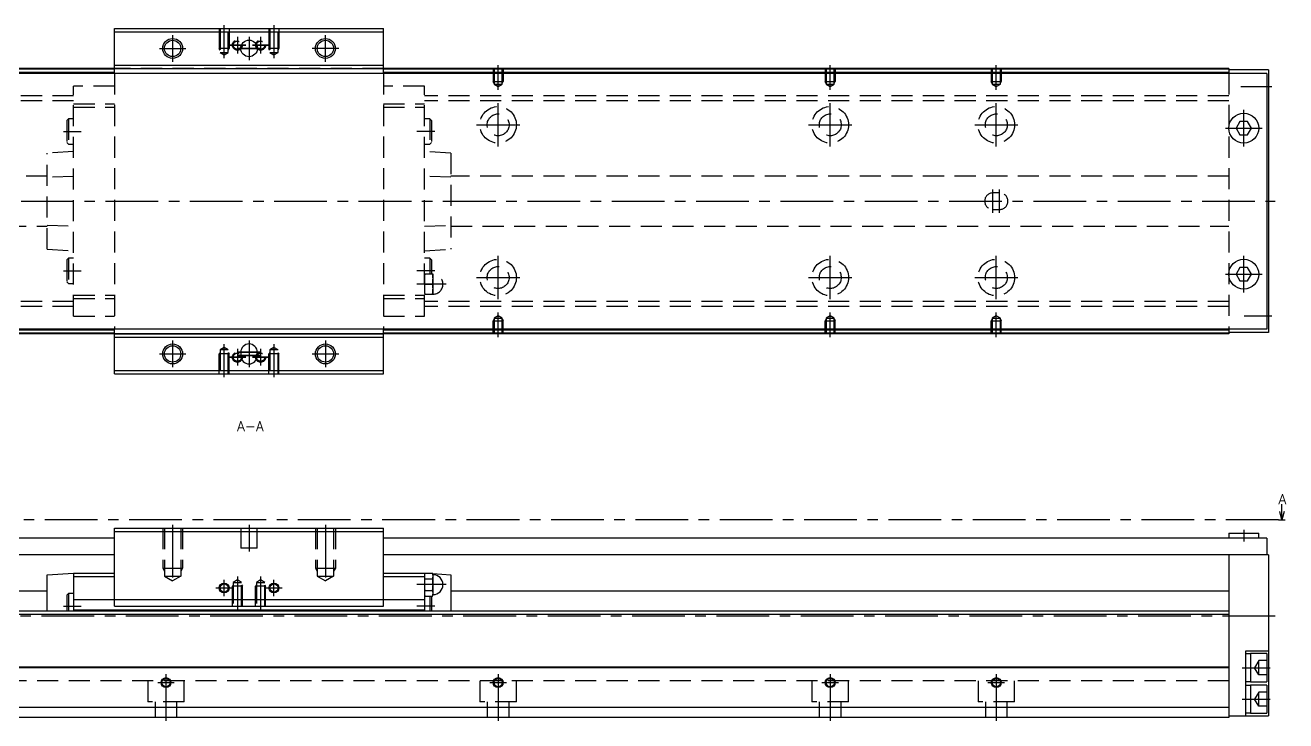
# Model space of a CAD drawing. Extents: x -2 to 986, y -8 to 353.
# Drawn here: x 606.3 to 985.8, y 9 to 218.5 of the extents above; entities that cross this region are included whole.
import ezdxf

# ---------------------------------------------------------------- set-up
doc = ezdxf.new("R2010")
doc.units = 0
doc.header["$LTSCALE"] = 0.5
doc.linetypes.add('CENTER', pattern=[50.8, 31.75, -6.35, 6.35, -6.35])
doc.linetypes.add('DASHED', pattern=[19.05, 12.7, -6.35])
for name, color, linetype in [('MSM_CENTER', 1, 'CENTER'), ('MSM_CONTINUOUS', 7, 'CONTINUOUS'), ('MSM_DASHED', 4, 'DASHED'), ('MSM_NARROW', 5, 'CONTINUOUS'), ('MSM_PART_NUMBER', 7, 'CONTINUOUS')]:
    doc.layers.add(name, color=color, linetype=linetype)
doc.styles.get("Standard").update_dxf_attribs({"font": 'txt.shx', "height": 3, "bigfont": 'bigfont.shx'})

msp = doc.modelspace()

# ---------------------------------------------------------------- linework, layer by layer
at = {"layer": 'MSM_CENTER'}
for p, q in [((666.17, 208.59), (666.17, 218.5)), ((681.17, 218.5), (681.17, 208.59)), ((650.67, 215.5), (650.67, 207.5)), ((670.17, 215), (670.17, 210)), ((673.67, 215), (673.67, 208)), ((677.17, 215), (677.17, 210)), ((696.67, 207.5), (696.67, 215.5)), ((646.67, 211.5), (654.67, 211.5)), ((672.67, 212.5), (667.67, 212.5)), ((667.67, 212.5), (672.67, 212.5)), ((677.17, 211.5), (670.17, 211.5)), ((670.17, 211.5), (677.17, 211.5)), ((679.67, 212.5), (674.67, 212.5)), ((674.67, 212.5), (679.67, 212.5)), ((700.67, 211.5), (692.67, 211.5)), ((748.67, 198.99), (748.67, 206.5)), ((848.67, 198.99), (848.67, 206.5)), ((898.67, 198.99), (898.67, 206.5)), ((972.34, 200), (981.67, 200)), ((748.67, 182), (748.67, 195)), ((848.67, 182), (848.67, 195)), ((898.67, 182), (898.67, 195)), ((973.17, 182), (973.17, 193)), ((617.77, 186.5), (623.17, 186.5)), ((729.57, 186.5), (724.17, 186.5)), ((742.17, 188.5), (755.17, 188.5)), ((842.17, 188.5), (855.17, 188.5)), ((892.17, 188.5), (905.17, 188.5)), ((967.67, 187.5), (978.67, 187.5)), ((897.67, 162), (897.67, 169)), ((899.67, 162), (899.67, 169)), ((325.67, 165.5), (982.67, 165.5)), ((748.67, 136), (748.67, 149)), ((848.67, 136), (848.67, 149)), ((898.67, 136), (898.67, 149)), ((973.17, 138), (973.17, 149)), ((617.77, 144.5), (623.17, 144.5)), ((729.57, 144.5), (724.17, 144.5)), ((733.07, 140.5), (724.17, 140.5)), ((742.17, 142.5), (755.17, 142.5)), ((842.17, 142.5), (855.17, 142.5)), ((892.17, 142.5), (905.17, 142.5)), ((967.67, 143.5), (978.67, 143.5)), ((748.67, 124.5), (748.67, 132.01)), ((848.67, 124.5), (848.67, 132.01)), ((898.67, 124.5), (898.67, 132.01)), ((973.34, 131), (981.67, 131)), ((650.67, 123.5), (650.67, 115.5)), ((666.17, 112.5), (666.17, 122.41)), ((673.67, 123.5), (673.67, 115.5)), ((681.17, 122.41), (681.17, 112.5)), ((696.67, 123.5), (696.67, 115.5)), ((646.67, 119.5), (654.67, 119.5)), ((672.67, 118.5), (667.67, 118.5)), ((667.67, 118.5), (672.67, 118.5)), ((670.17, 121), (670.17, 116)), ((677.17, 120), (670.17, 120)), ((670.17, 120), (677.17, 120)), ((677.17, 119), (670.17, 119)), ((670.17, 119), (677.17, 119)), ((679.67, 118.5), (674.67, 118.5)), ((674.67, 118.5), (679.67, 118.5)), ((677.17, 121), (677.17, 116)), ((692.67, 119.5), (700.67, 119.5)), ((983.67, 69.5), (320.67, 69.5)), ((650.67, 68), (650.67, 50.18)), ((673.67, 68), (673.67, 60)), ((696.67, 68), (696.67, 50.18)), ((973.17, 66.5), (973.17, 63)), ((666.17, 46.5), (666.17, 51.5)), ((670.17, 52.41), (670.17, 42.5)), ((677.17, 52.41), (677.17, 42.5)), ((681.17, 46.5), (681.17, 51.5)), ((733.07, 50), (724.17, 50)), ((663.67, 49), (668.67, 49)), ((678.67, 49), (683.67, 49)), ((617.77, 43.5), (623.17, 43.5)), ((729.57, 43.5), (724.17, 43.5)), ((982.67, 40.5), (325.67, 40.5)), ((648.67, 23), (648.67, 9)), ((748.67, 23), (748.67, 9)), ((848.67, 23), (848.67, 9)), ((898.67, 23), (898.67, 9)), ((972.67, 25), (981.17, 25)), ((646.17, 20.5), (651.17, 20.5)), ((746.17, 20.5), (751.17, 20.5)), ((846.17, 20.5), (851.17, 20.5)), ((896.17, 20.5), (901.17, 20.5)), ((972.67, 15.5), (981.17, 15.5))]:
    msp.add_line(p, q, dxfattribs=at)
at = {"layer": 'MSM_CONTINUOUS'}
for p, q in [((633.17, 204), (633.17, 217.5)), ((633.17, 217.5), (714.17, 217.5)), ((633.17, 216.5), (714.17, 216.5)), ((714.17, 204), (714.17, 217.5)), ((633.17, 205.5), (378.67, 205.5)), ((633.17, 205.3), (378.67, 205.3)), ((633.17, 206.5), (714.17, 206.5)), ((633.17, 205.5), (714.17, 205.5)), ((968.67, 205.5), (714.17, 205.5)), ((968.67, 205.3), (714.17, 205.3)), ((968.67, 205.5), (968.67, 204)), ((980.67, 205.1), (968.67, 205.1)), ((980.67, 205.1), (980.67, 125.9)), ((980.17, 204), (365.17, 204)), ((633.17, 204.3), (378.67, 204.3)), ((968.67, 204.3), (714.17, 204.3)), ((980.17, 204), (980.17, 127)), ((972.01, 189.5), (970.86, 187.5)), ((970.86, 187.5), (972.01, 185.5)), ((974.32, 189.5), (972.01, 189.5)), ((975.48, 187.5), (974.32, 189.5)), ((974.32, 185.5), (975.48, 187.5)), ((972.01, 185.5), (974.32, 185.5)), ((972.01, 145.5), (970.86, 143.5)), ((974.32, 145.5), (972.01, 145.5)), ((975.48, 143.5), (974.32, 145.5)), ((970.86, 143.5), (972.01, 141.5)), ((972.01, 141.5), (974.32, 141.5)), ((974.32, 141.5), (975.48, 143.5)), ((980.17, 127), (365.17, 127)), ((633.17, 126.7), (378.67, 126.7)), ((633.17, 125.7), (378.67, 125.7)), ((968.67, 125.5), (378.67, 125.5)), ((633.17, 113.5), (633.17, 127)), ((633.17, 125.5), (714.17, 125.5)), ((714.17, 113.5), (714.17, 127)), ((968.67, 126.7), (714.17, 126.7)), ((968.67, 125.7), (714.17, 125.7)), ((968.67, 127), (968.67, 125.5)), ((980.67, 125.9), (968.67, 125.9)), ((633.17, 124.5), (714.17, 124.5)), ((671.17, 120), (671.17, 119)), ((676.17, 119), (676.17, 120)), ((633.17, 114.5), (714.17, 114.5)), ((633.17, 113.5), (714.17, 113.5)), ((984.67, 69.5), (984.67, 74.23)), ((983.67, 69.5), (985.67, 69.5)), ((984.67, 69.5), (984, 72)), ((985.34, 72), (984.67, 69.5)), ((633.17, 67), (714.17, 67)), ((633.17, 43.5), (633.17, 67)), ((633.17, 66), (714.17, 66)), ((714.17, 43.5), (714.17, 67)), ((968.67, 65.5), (968.67, 64)), ((968.67, 65.5), (977.67, 65.5)), ((977.67, 64), (977.67, 65.5)), ((633.17, 64), (365.17, 64)), ((980.17, 64), (714.17, 64)), ((980.17, 64), (980.17, 59)), ((633.17, 59), (364.17, 59)), ((980.67, 59), (714.17, 59)), ((968.67, 59), (968.67, 10)), ((980.67, 59), (980.67, 10.5)), ((612.87, 53), (620.87, 53.5)), ((620.87, 53.5), (633.17, 53.5)), ((620.87, 53.5), (620.87, 42)), ((714.17, 53.5), (726.47, 53.5)), ((726.47, 53.5), (727.04, 53.46)), ((726.47, 53.5), (726.47, 42)), ((726.59, 53.46), (726.47, 53)), ((726.59, 53.46), (728.94, 53.46)), ((729.07, 53), (728.94, 53.46)), ((728.97, 53.34), (734.47, 53)), ((612.87, 42), (612.87, 53)), ((620.87, 52.5), (633.17, 52.5)), ((714.17, 52.5), (726.47, 52.5)), ((726.47, 52.41), (726.47, 52.6)), ((726.59, 51.73), (728.94, 51.73)), ((729.07, 47), (729.07, 53)), ((734.47, 53), (734.47, 42)), ((612.87, 48), (390.67, 48)), ((619.27, 47.3), (618.77, 46.8)), ((618.77, 46.8), (618.77, 42)), ((620.87, 47.3), (619.27, 47.3)), ((619.27, 47.3), (619.27, 42)), ((726.47, 47), (726.59, 46.54)), ((726.59, 48.27), (728.94, 48.27)), ((726.59, 46.54), (728.94, 46.54)), ((728.07, 46.54), (728.07, 42)), ((728.57, 46.54), (728.57, 42)), ((728.94, 46.54), (729.07, 47)), ((968.67, 48), (734.47, 48)), ((968.67, 42), (378.67, 42)), ((620.87, 45.5), (726.47, 45.5)), ((620.87, 42.4), (726.47, 42.4)), ((633.17, 43.5), (714.17, 43.5)), ((968.67, 41), (378.67, 41)), ((973.67, 30), (973.67, 10.5)), ((980.67, 30), (973.67, 30)), ((975.17, 29.15), (973.67, 29.15)), ((980.17, 29.25), (975.17, 29.25)), ((975.17, 29.25), (975.17, 20.75)), ((980.17, 29.25), (980.17, 20.75)), ((968.67, 25.2), (378.67, 25.2)), ((968.67, 25), (378.67, 25)), ((973.67, 20.85), (975.17, 20.85)), ((975.17, 19.65), (973.67, 19.65)), ((975.17, 20.75), (980.17, 20.75)), ((980.17, 19.75), (975.17, 19.75)), ((975.17, 19.75), (975.17, 11.25)), ((980.17, 19.75), (980.17, 11.25)), ((968.67, 13), (378.67, 13)), ((968.67, 10), (378.67, 10)), ((968.67, 10.5), (980.67, 10.5)), ((973.67, 11.35), (975.17, 11.35)), ((975.17, 11.25), (980.17, 11.25))]:
    msp.add_line(p, q, dxfattribs=at)
for centre, radius in [((650.67, 211.5), 2.46), ((673.67, 211.5), 2.5), ((696.67, 211.5), 2.46), ((973.17, 187.5), 4.5), ((973.17, 143.5), 4.5), ((650.67, 119.5), 2.46), ((696.67, 119.5), 2.46), ((666.17, 49), 1.23), ((681.17, 49), 1.23), ((648.67, 20.5), 1.23), ((748.67, 20.5), 1.23), ((848.67, 20.5), 1.23), ((898.67, 20.5), 1.23)]:
    msp.add_circle(centre, radius, dxfattribs=at)
for centre, radius, start, end in [((673.67, 120), 2.5, 0, 180), ((673.67, 119), 2.5, 180, 0), ((729.77, 52.57), 3.31, 164.2277, 179.4294), ((725.76, 52.56), 3.31, 0.5738, 15.7691), ((729.77, 52.63), 3.31, 180.5738, 195.7691), ((739.35, 49.95), 12.89, 172.0306, 179.7562), ((739.92, 50.1), 13.46, 180.407, 187.8062), ((725.76, 52.63), 3.31, 344.2277, 359.4294), ((716.17, 49.94), 12.89, 0.2452, 7.968), ((715.61, 50.1), 13.46, 352.1938, 359.593), ((729.07, 50), 3, 270, 90), ((729.77, 47.37), 3.31, 164.2277, 179.4294), ((729.77, 47.44), 3.31, 180.5738, 195.7691), ((725.76, 47.37), 3.31, 0.5738, 15.7691), ((725.76, 47.43), 3.31, 344.2277, 359.4294)]:
    msp.add_arc(centre, radius, start, end, dxfattribs=at)
at = {"layer": 'MSM_DASHED'}
for p, q in [((664.67, 217.5), (664.67, 211.5)), ((664.94, 217.5), (664.94, 210.3)), ((667.4, 210.3), (667.4, 217.5)), ((667.67, 217.5), (667.67, 211.5)), ((679.67, 217.5), (679.67, 211.5)), ((679.94, 217.5), (679.94, 210.3)), ((682.4, 210.3), (682.4, 217.5)), ((682.67, 217.5), (682.67, 211.5)), ((667.67, 211.5), (664.67, 211.5)), ((664.94, 211.03), (664.67, 211.5)), ((664.94, 210.3), (667.4, 210.3)), ((664.94, 210.3), (666.17, 209.59)), ((666.17, 209.59), (667.4, 210.3)), ((667.4, 211.03), (667.67, 211.5)), ((682.67, 211.5), (679.67, 211.5)), ((679.94, 211.03), (679.67, 211.5)), ((679.94, 210.3), (682.4, 210.3)), ((679.94, 210.3), (681.17, 209.59)), ((681.17, 209.59), (682.4, 210.3)), ((682.4, 211.03), (682.67, 211.5)), ((714.17, 205.5), (633.17, 205.5)), ((747.17, 205.5), (747.17, 201.5)), ((747.44, 205.5), (747.44, 200.7)), ((749.9, 200.7), (749.9, 205.5)), ((750.17, 205.5), (750.17, 201.5)), ((847.17, 205.5), (847.17, 201.5)), ((847.44, 205.5), (847.44, 200.7)), ((849.9, 200.7), (849.9, 205.5)), ((850.17, 205.5), (850.17, 201.5)), ((897.17, 205.5), (897.17, 201.5)), ((897.44, 205.5), (897.44, 200.7)), ((899.9, 200.7), (899.9, 205.5)), ((900.17, 205.5), (900.17, 201.5)), ((633.17, 204), (633.17, 127)), ((714.17, 204), (714.17, 127)), ((747.17, 201.5), (750.17, 201.5)), ((747.44, 201.03), (747.17, 201.5)), ((749.9, 201.03), (750.17, 201.5)), ((847.17, 201.5), (850.17, 201.5)), ((847.44, 201.03), (847.17, 201.5)), ((849.9, 201.03), (850.17, 201.5)), ((897.17, 201.5), (900.17, 201.5)), ((897.44, 201.03), (897.17, 201.5)), ((899.9, 201.03), (900.17, 201.5)), ((968.67, 204), (968.67, 127)), ((633.17, 200.1), (620.87, 200.1)), ((620.87, 130.9), (620.87, 200.1)), ((726.47, 200.1), (714.17, 200.1)), ((726.47, 130.9), (726.47, 200.1)), ((747.44, 200.7), (749.9, 200.7)), ((747.44, 200.7), (748.67, 199.99)), ((748.67, 199.99), (749.9, 200.7)), ((847.44, 200.7), (849.9, 200.7)), ((847.44, 200.7), (848.67, 199.99)), ((848.67, 199.99), (849.9, 200.7)), ((897.44, 200.7), (899.9, 200.7)), ((897.44, 200.7), (898.67, 199.99)), ((898.67, 199.99), (899.9, 200.7)), ((620.87, 197.25), (378.67, 197.25)), ((620.87, 195.75), (378.67, 195.75)), ((620.87, 194.85), (633.17, 194.85)), ((620.87, 193.85), (633.17, 193.85)), ((714.17, 194.85), (726.47, 194.85)), ((714.17, 193.85), (726.47, 193.85)), ((968.67, 197.25), (726.47, 197.25)), ((968.67, 195.75), (726.47, 195.75)), ((619.27, 190.3), (618.77, 189.8)), ((618.77, 189.8), (618.77, 183.2)), ((620.87, 190.3), (619.27, 190.3)), ((619.27, 190.3), (619.27, 182.7)), ((728.07, 190.3), (726.47, 190.3)), ((728.57, 189.8), (728.07, 190.3)), ((728.07, 190.3), (728.07, 182.7)), ((728.57, 189.8), (728.57, 183.2)), ((618.77, 183.2), (619.27, 182.7)), ((619.27, 182.7), (620.87, 182.7)), ((726.47, 182.7), (728.07, 182.7)), ((728.07, 182.7), (728.57, 183.2)), ((620.87, 180.5), (612.87, 179.94)), ((612.87, 151.06), (612.87, 179.94)), ((734.47, 179.94), (726.47, 180.5)), ((734.47, 179.94), (734.47, 151.06)), ((612.87, 173), (390.67, 173)), ((620.87, 172.98), (612.87, 172.73)), ((734.47, 172.73), (726.47, 172.98)), ((968.67, 173), (734.47, 173)), ((899.67, 168), (897.67, 168)), ((897.67, 163), (899.67, 163)), ((390.67, 158), (612.87, 158)), ((612.87, 158.27), (620.87, 158.02)), ((726.47, 158.02), (734.47, 158.27)), ((734.47, 158), (968.67, 158)), ((612.87, 151.06), (620.87, 150.5)), ((619.27, 148.3), (618.77, 147.8)), ((620.87, 148.3), (619.27, 148.3)), ((619.27, 148.3), (619.27, 140.7)), ((726.47, 150.5), (734.47, 151.06)), ((728.07, 148.3), (726.47, 148.3)), ((728.07, 148.3), (728.07, 143.5)), ((728.57, 147.8), (728.07, 148.3)), ((618.77, 147.8), (618.77, 141.2)), ((728.57, 147.8), (728.57, 143.5)), ((618.77, 141.2), (619.27, 140.7)), ((619.27, 140.7), (620.87, 140.7)), ((729.07, 143.5), (726.47, 143.5)), ((726.59, 140.5), (728.94, 140.5)), ((729.07, 137.5), (729.07, 143.5)), ((620.87, 137.15), (633.17, 137.15)), ((714.17, 137.15), (726.47, 137.15)), ((726.47, 137.5), (729.07, 137.5)), ((620.87, 135.25), (378.67, 135.25)), ((620.87, 133.75), (378.67, 133.75)), ((620.87, 136.15), (633.17, 136.15)), ((714.17, 136.15), (726.47, 136.15)), ((968.67, 135.25), (726.47, 135.25)), ((968.67, 133.75), (726.47, 133.75)), ((620.87, 130.9), (633.17, 130.9)), ((714.17, 130.9), (726.47, 130.9)), ((747.44, 129.97), (747.17, 129.5)), ((747.17, 129.5), (750.17, 129.5)), ((747.17, 125.5), (747.17, 129.5)), ((748.67, 131.01), (747.44, 130.3)), ((747.44, 130.3), (749.9, 130.3)), ((747.44, 130.3), (747.44, 125.5)), ((749.9, 130.3), (748.67, 131.01)), ((749.9, 125.5), (749.9, 130.3)), ((749.9, 129.97), (750.17, 129.5)), ((750.17, 125.5), (750.17, 129.5)), ((847.44, 129.97), (847.17, 129.5)), ((847.17, 129.5), (850.17, 129.5)), ((847.17, 125.5), (847.17, 129.5)), ((848.67, 131.01), (847.44, 130.3)), ((847.44, 130.3), (849.9, 130.3)), ((847.44, 130.3), (847.44, 125.5)), ((849.9, 130.3), (848.67, 131.01)), ((849.9, 125.5), (849.9, 130.3)), ((849.9, 129.97), (850.17, 129.5)), ((850.17, 125.5), (850.17, 129.5)), ((897.44, 129.97), (897.17, 129.5)), ((897.17, 129.5), (900.17, 129.5)), ((897.17, 125.5), (897.17, 129.5)), ((898.67, 131.01), (897.44, 130.3)), ((897.44, 130.3), (899.9, 130.3)), ((897.44, 130.3), (897.44, 125.5)), ((899.9, 130.3), (898.67, 131.01)), ((899.9, 125.5), (899.9, 130.3)), ((899.9, 129.97), (900.17, 129.5)), ((900.17, 125.5), (900.17, 129.5)), ((714.17, 125.5), (633.17, 125.5)), ((664.94, 119.97), (664.67, 119.5)), ((664.67, 113.5), (664.67, 119.5)), ((667.67, 119.5), (664.67, 119.5)), ((666.17, 121.41), (664.94, 120.7)), ((664.94, 120.7), (664.94, 113.5)), ((667.4, 120.7), (664.94, 120.7)), ((667.4, 120.7), (666.17, 121.41)), ((667.4, 113.5), (667.4, 120.7)), ((667.4, 119.97), (667.67, 119.5)), ((667.67, 113.5), (667.67, 119.5)), ((679.94, 119.97), (679.67, 119.5)), ((679.67, 113.5), (679.67, 119.5)), ((682.67, 119.5), (679.67, 119.5)), ((681.17, 121.41), (679.94, 120.7)), ((679.94, 120.7), (679.94, 113.5)), ((682.4, 120.7), (679.94, 120.7)), ((682.4, 120.7), (681.17, 121.41)), ((682.4, 113.5), (682.4, 120.7)), ((682.4, 119.97), (682.67, 119.5)), ((682.67, 113.5), (682.67, 119.5)), ((647.67, 67), (647.67, 55)), ((648.21, 67), (648.21, 52.6)), ((653.12, 67), (653.12, 52.6)), ((653.67, 67), (653.67, 55)), ((671.17, 67), (671.17, 61)), ((676.17, 61), (676.17, 67)), ((693.67, 67), (693.67, 55)), ((694.21, 67), (694.21, 52.6)), ((699.12, 67), (699.12, 52.6)), ((699.67, 67), (699.67, 55)), ((676.17, 61), (671.17, 61)), ((647.67, 55), (653.67, 55)), ((647.67, 55), (648.21, 54.06)), ((653.67, 55), (653.12, 54.06)), ((693.67, 55), (699.67, 55)), ((693.67, 55), (694.21, 54.06)), ((699.67, 55), (699.12, 54.06)), ((648.21, 52.6), (653.12, 52.6)), ((648.21, 52.6), (650.67, 51.18)), ((653.12, 52.6), (650.67, 51.18)), ((668.94, 49.97), (668.67, 49.5)), ((671.67, 49.5), (668.67, 49.5)), ((668.67, 43.5), (668.67, 49.5)), ((670.17, 51.41), (668.94, 50.7)), ((668.94, 50.7), (668.94, 43.5)), ((668.94, 50.7), (671.4, 50.7)), ((671.4, 50.7), (670.17, 51.41)), ((671.4, 43.5), (671.4, 50.7)), ((671.4, 49.97), (671.67, 49.5)), ((671.67, 43.5), (671.67, 49.5)), ((675.94, 49.97), (675.67, 49.5)), ((678.67, 49.5), (675.67, 49.5)), ((675.67, 43.5), (675.67, 49.5)), ((677.17, 51.41), (675.94, 50.7)), ((675.94, 50.7), (675.94, 43.5)), ((675.94, 50.7), (678.4, 50.7)), ((678.4, 50.7), (677.17, 51.41)), ((678.4, 43.5), (678.4, 50.7)), ((678.4, 49.97), (678.67, 49.5)), ((678.67, 43.5), (678.67, 49.5)), ((694.21, 52.6), (699.12, 52.6)), ((694.21, 52.6), (696.67, 51.18)), ((699.12, 52.6), (696.67, 51.18)), ((977.67, 27.12), (976.44, 25)), ((977.67, 22.88), (977.67, 27.12)), ((980.17, 27.12), (977.67, 27.12)), ((977.67, 22.88), (976.44, 25)), ((977.67, 25), (980.17, 25)), ((980.17, 22.88), (977.67, 22.88)), ((968.67, 21), (378.67, 21)), ((643.17, 21), (643.17, 14.7)), ((654.17, 14.7), (654.17, 21)), ((743.17, 21), (743.17, 14.7)), ((754.17, 14.7), (754.17, 21)), ((843.17, 21), (843.17, 14.7)), ((854.17, 14.7), (854.17, 21)), ((893.17, 21), (893.17, 14.7)), ((904.17, 14.7), (904.17, 21)), ((977.67, 17.62), (976.44, 15.5)), ((977.67, 13.38), (976.44, 15.5)), ((977.67, 13.38), (977.67, 17.62)), ((980.17, 17.62), (977.67, 17.62)), ((977.67, 15.5), (980.17, 15.5)), ((654.17, 14.7), (643.17, 14.7)), ((645.37, 14.7), (645.37, 10)), ((651.97, 10), (651.97, 14.7)), ((754.17, 14.7), (743.17, 14.7)), ((745.37, 14.7), (745.37, 10)), ((751.97, 10), (751.97, 14.7)), ((854.17, 14.7), (843.17, 14.7)), ((845.37, 14.7), (845.37, 10)), ((851.97, 10), (851.97, 14.7)), ((904.17, 14.7), (893.17, 14.7)), ((895.37, 14.7), (895.37, 10)), ((901.97, 10), (901.97, 14.7)), ((980.17, 13.38), (977.67, 13.38))]:
    msp.add_line(p, q, dxfattribs=at)
for centre, radius in [((670.17, 212.5), 1.5), ((670.17, 212.5), 1.23), ((677.17, 212.5), 1.5), ((677.17, 212.5), 1.23), ((748.67, 188.5), 5.5), ((848.67, 188.5), 5.5), ((898.67, 188.5), 5.5), ((748.67, 188.5), 3.3), ((848.67, 188.5), 3.3), ((898.67, 188.5), 3.3), ((748.67, 142.5), 5.5), ((748.67, 142.5), 3.3), ((848.67, 142.5), 5.5), ((848.67, 142.5), 3.3), ((898.67, 142.5), 5.5), ((898.67, 142.5), 3.3), ((670.17, 118.5), 1.5), ((670.17, 118.5), 1.23), ((677.17, 118.5), 1.5), ((677.17, 118.5), 1.23)]:
    msp.add_circle(centre, radius, dxfattribs=at)
for centre, radius, start, end in [((897.67, 165.5), 2.5, 90, 270), ((899.67, 165.5), 2.5, 270, 90), ((736.16, 141.95), 9.69, 170.8086, 179.713), ((736.16, 142.05), 9.7, 180.2886, 189.1898), ((736.16, 138.95), 9.69, 170.8086, 179.713), ((719.37, 141.95), 9.7, 0.2886, 9.1898), ((719.37, 142.05), 9.69, 350.8086, 359.713), ((719.37, 138.95), 9.7, 0.2886, 9.1898), ((729.07, 140.5), 3, 270, 90), ((736.16, 139.05), 9.7, 180.2886, 189.1898), ((719.37, 139.05), 9.69, 350.8086, 359.713)]:
    msp.add_arc(centre, radius, start, end, dxfattribs=at)
at = {"layer": 'MSM_NARROW'}
for centre, radius in [((650.67, 211.5), 3), ((696.67, 211.5), 3), ((650.67, 119.5), 3), ((696.67, 119.5), 3), ((666.17, 49), 1.5), ((681.17, 49), 1.5), ((648.67, 20.5), 1.5), ((748.67, 20.5), 1.5), ((848.67, 20.5), 1.5), ((898.67, 20.5), 1.5)]:
    msp.add_circle(centre, radius, dxfattribs=at)

# ---------------------------------------------------------------- texts
at = {"layer": 'MSM_PART_NUMBER'}
for s, p in [('A-A', (670.09, 96.24)), ('A', (983.65, 74.29))]:
    msp.add_text(s, height=3, dxfattribs=at).set_placement(p)

doc.saveas('drawing.dxf')
